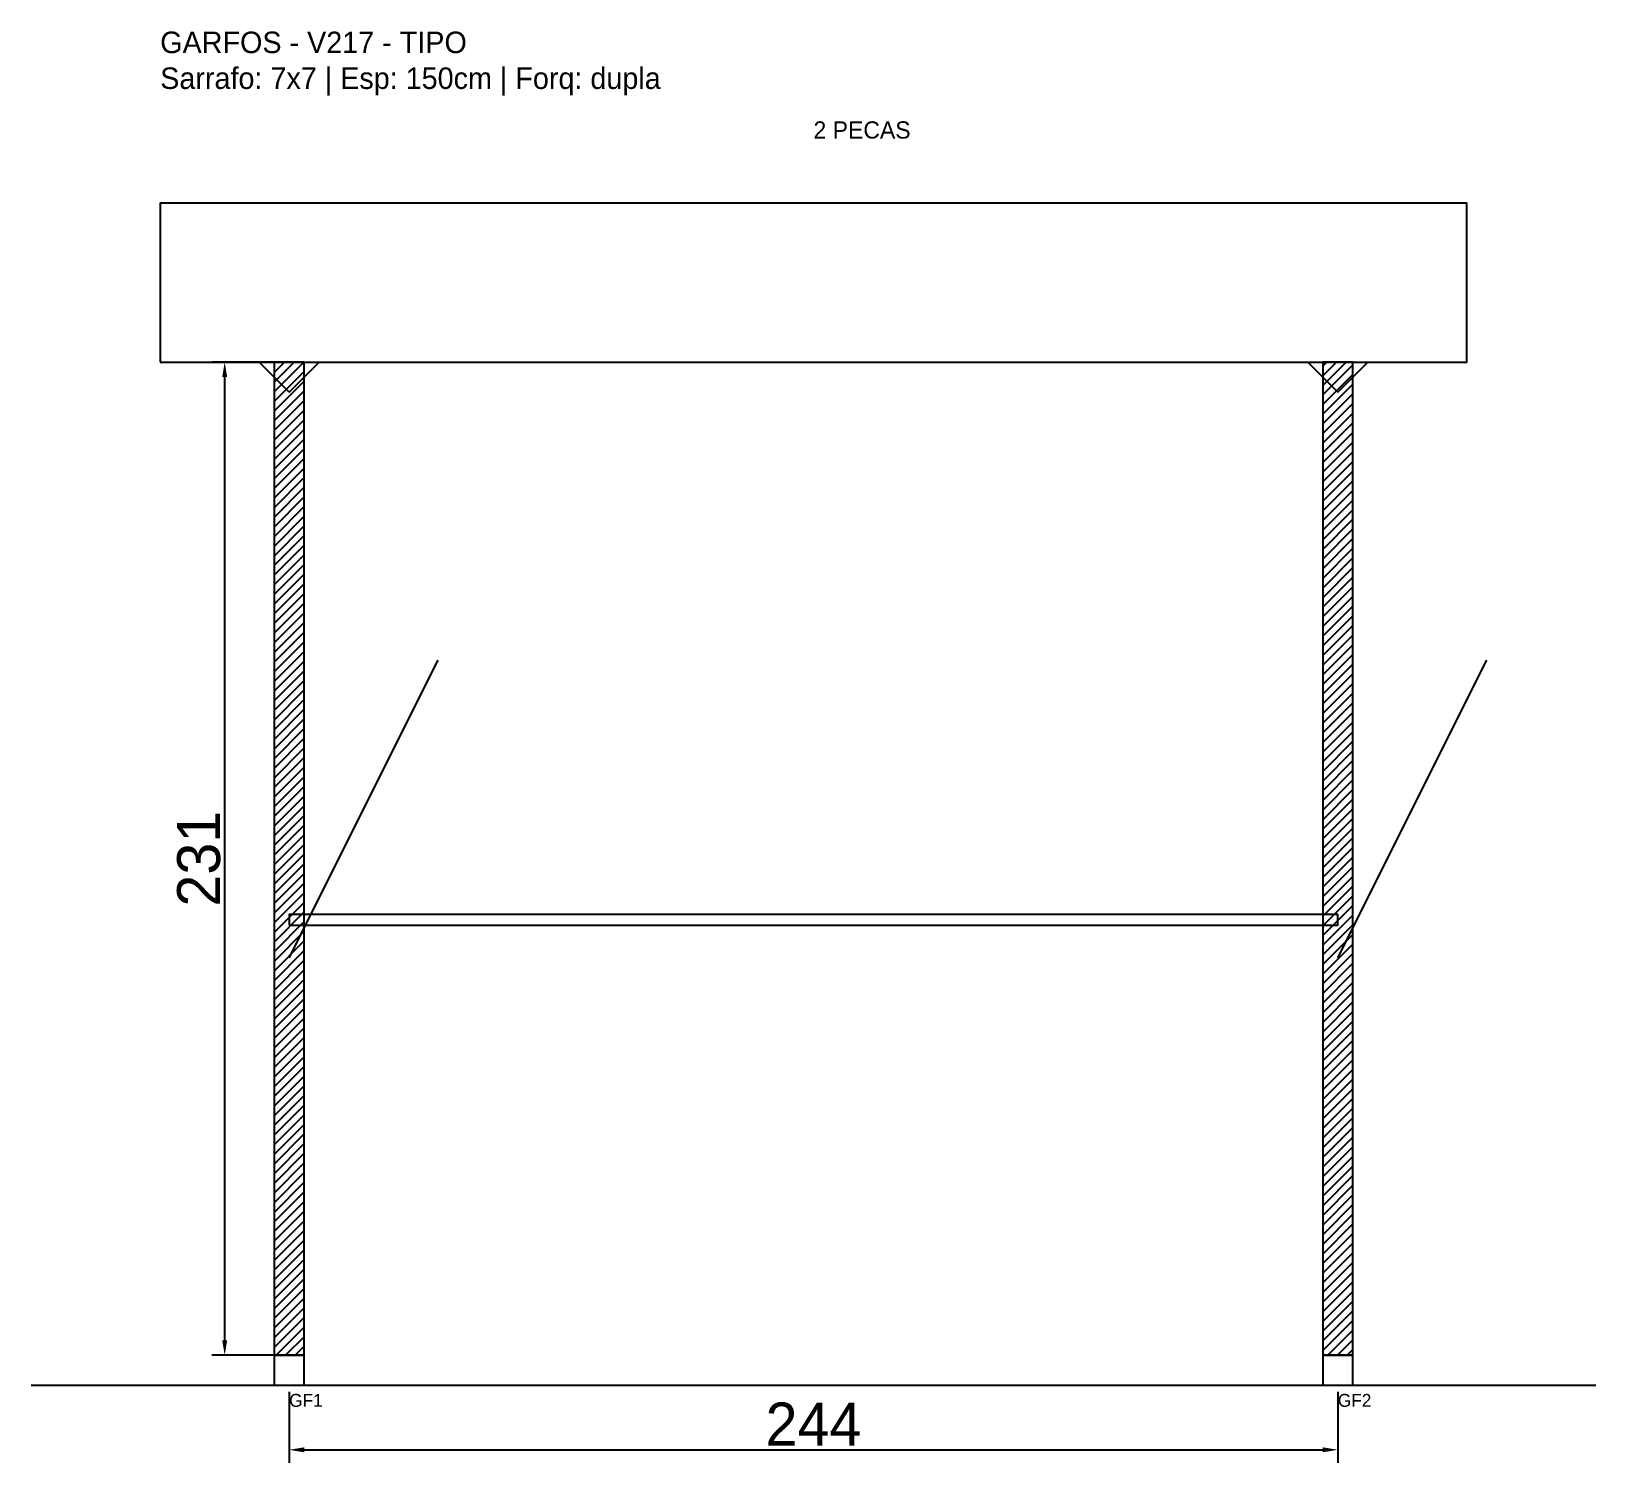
# Model space of a CAD drawing. Header units: metres. Extents: x -30 to 334, y -25 to 308.
import ezdxf

# ---------------------------------------------------------------- set-up
doc = ezdxf.new("R2010")
doc.units = ezdxf.units.M
for name, color, linetype in [('BARRA_ANCORAGEM', 1, 'Continuous'), ('COTA', 241, 'Continuous'), ('GARFOS OK', 3, 'Continuous'), ('NOME DA VIGA', 6, 'Continuous'), ('SARR_7x7', 40, 'Continuous'), ('TIRAS REESCORAMENTO', 252, 'Continuous'), ('VIGAS', 3, 'Continuous')]:
    doc.layers.add(name, color=color, linetype=linetype)
doc.dimstyles.new('EZ DXF', dxfattribs={"dimtxt": 10, "dimasz": 3.5, "dimexe": 3, "dimexo": 1.5, "dimgap": 1, "dimtad": 1, "dimdec": 1, "dimdsep": 46, "dimcen": 2.5, "dimazin": 3, "dimtfac": 1, "dimtmove": 0, "dimatfit": 3})

msp = doc.modelspace()

# ---------------------------------------------------------------- hatches: boundary and pattern name
at = {"layer": 'COTA'}
h = msp.add_hatch(dxfattribs=at)
h.set_pattern_fill('ANSI31', scale=0.5)
h.paths.add_polyline_path([(26.5, 0), (33.5, 0), (33.5, 231), (26.5, 231)])
h = msp.add_hatch(dxfattribs=at)
h.set_pattern_fill('ANSI31', scale=0.5)
h.paths.add_polyline_path([(270.5, 0), (277.5, 0), (277.5, 231), (270.5, 231)])

# ---------------------------------------------------------------- linework, layer by layer
at = {"layer": 'BARRA_ANCORAGEM'}
for p, q in [((30, 92.4), (64.65, 161.7)), ((274, 92.4), (308.65, 161.7))]:
    msp.add_line(p, q, dxfattribs=at)
at = {"layer": 'GARFOS OK'}
for p, q in [((30, 224), (23, 231)), ((23, 231), (37, 231)), ((30, 224), (37, 231)), ((274, 224), (267, 231)), ((267, 231), (281, 231)), ((274, 224), (281, 231))]:
    msp.add_line(p, q, dxfattribs=at)
at = {"layer": 'GARFOS OK', "linetype": 'CONTINUOUS'}
msp.add_line((-30, -7), (334, -7), dxfattribs=at)
at = {"layer": 'GARFOS OK'}
for points in [[(26.5, 0), (33.5, 0), (33.5, 231), (26.5, 231), (26.5, 0)], [(270.5, 0), (277.5, 0), (277.5, 231), (270.5, 231), (270.5, 0)]]:
    msp.add_lwpolyline(points, dxfattribs=at)
at = {"layer": 'SARR_7x7'}
for points in [[(26.5, -7), (33.5, -7), (33.5, 0), (26.5, 0), (26.5, -7)], [(270.5, -7), (277.5, -7), (277.5, 0), (270.5, 0), (270.5, -7)]]:
    msp.add_lwpolyline(points, dxfattribs=at)
at = {"layer": 'TIRAS REESCORAMENTO'}
msp.add_lwpolyline([(30, 100), (274, 100), (274, 102.5), (30, 102.5), (30, 100)], dxfattribs=at)
at = {"layer": 'VIGAS'}
msp.add_lwpolyline([(0, 231), (304, 231), (304, 268), (0, 268), (0, 231)], dxfattribs=at)

# ---------------------------------------------------------------- texts
at = {"layer": 'NOME DA VIGA'}
for s, height, p in [('2 PECAS', 4, (152, 283)), ('GF1', 3, (30, -12)), ('GF2', 3, (274, -12))]:
    msp.add_text(s, height=height, dxfattribs=at).set_placement(p)
at = {"layer": 'NOME DA VIGA', "insert": (0, 293), "char_height": 5, "attachment_point": 7}
msp.add_mtext('GARFOS - V217 - TIPO\\PSarrafo: 7x7 | Esp: 150cm | Forq: dupla', dxfattribs=at)

# ---------------------------------------------------------------- dimensions: what is measured, and where the dimension line sits
at = {"layer": 'COTA'}
msp.add_linear_dim(base=(15, 0), p1=(30, 0), p2=(30, 231), angle=90, dimstyle='EZ DXF', dxfattribs=at).render()
msp.add_linear_dim(base=(30, -22), p1=(30, -7), p2=(274, -7), dimstyle='EZ DXF', dxfattribs=at).render()

doc.saveas('drawing.dxf')
